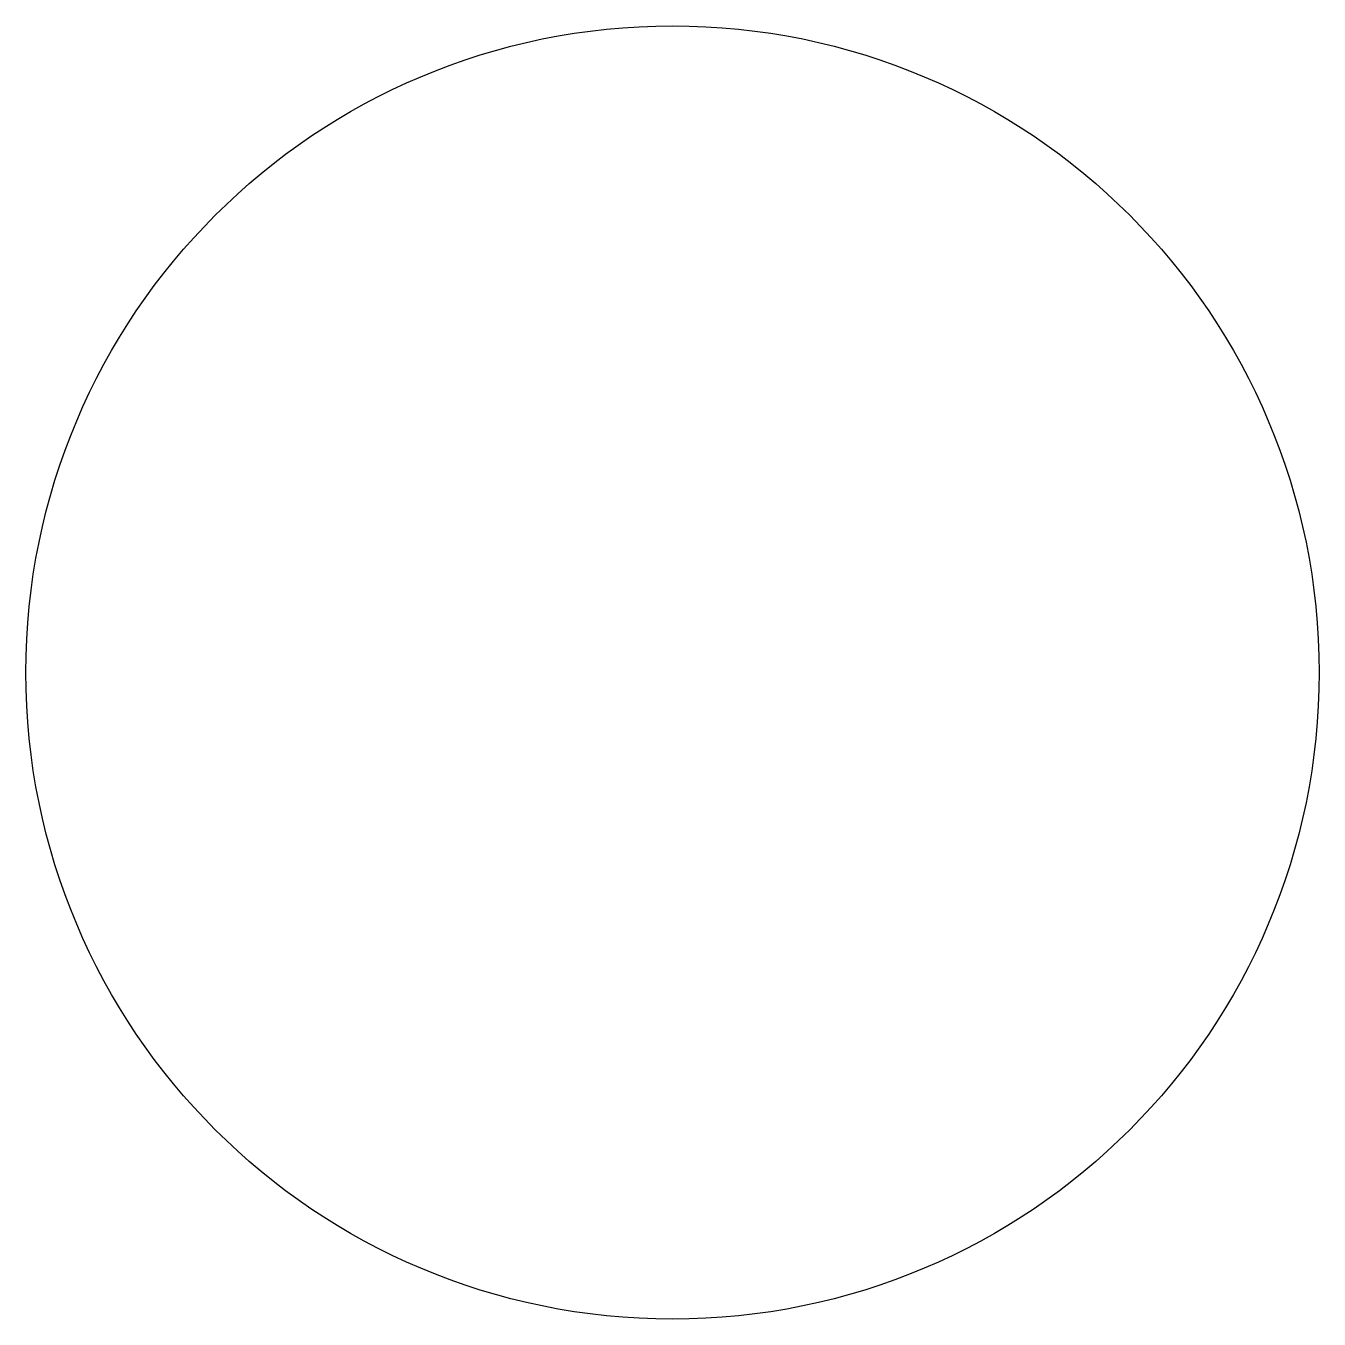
# Model space of a CAD drawing. Header units: inches. Extents: x 3.8 to 12.32, y 8.91 to 17.44.
import ezdxf

# ---------------------------------------------------------------- set-up
doc = ezdxf.new("R2010")
doc.units = ezdxf.units.IN
doc.header["$MEASUREMENT"] = 0

# ---------------------------------------------------------------- blocks, each defined once
blk = doc.blocks.new('blk1')
blk.add_circle((0, 0), 4.2614)

msp = doc.modelspace()

# ---------------------------------------------------------------- block references
msp.add_blockref('blk1', (8.0576, 13.1747))

doc.saveas('drawing.dxf')
